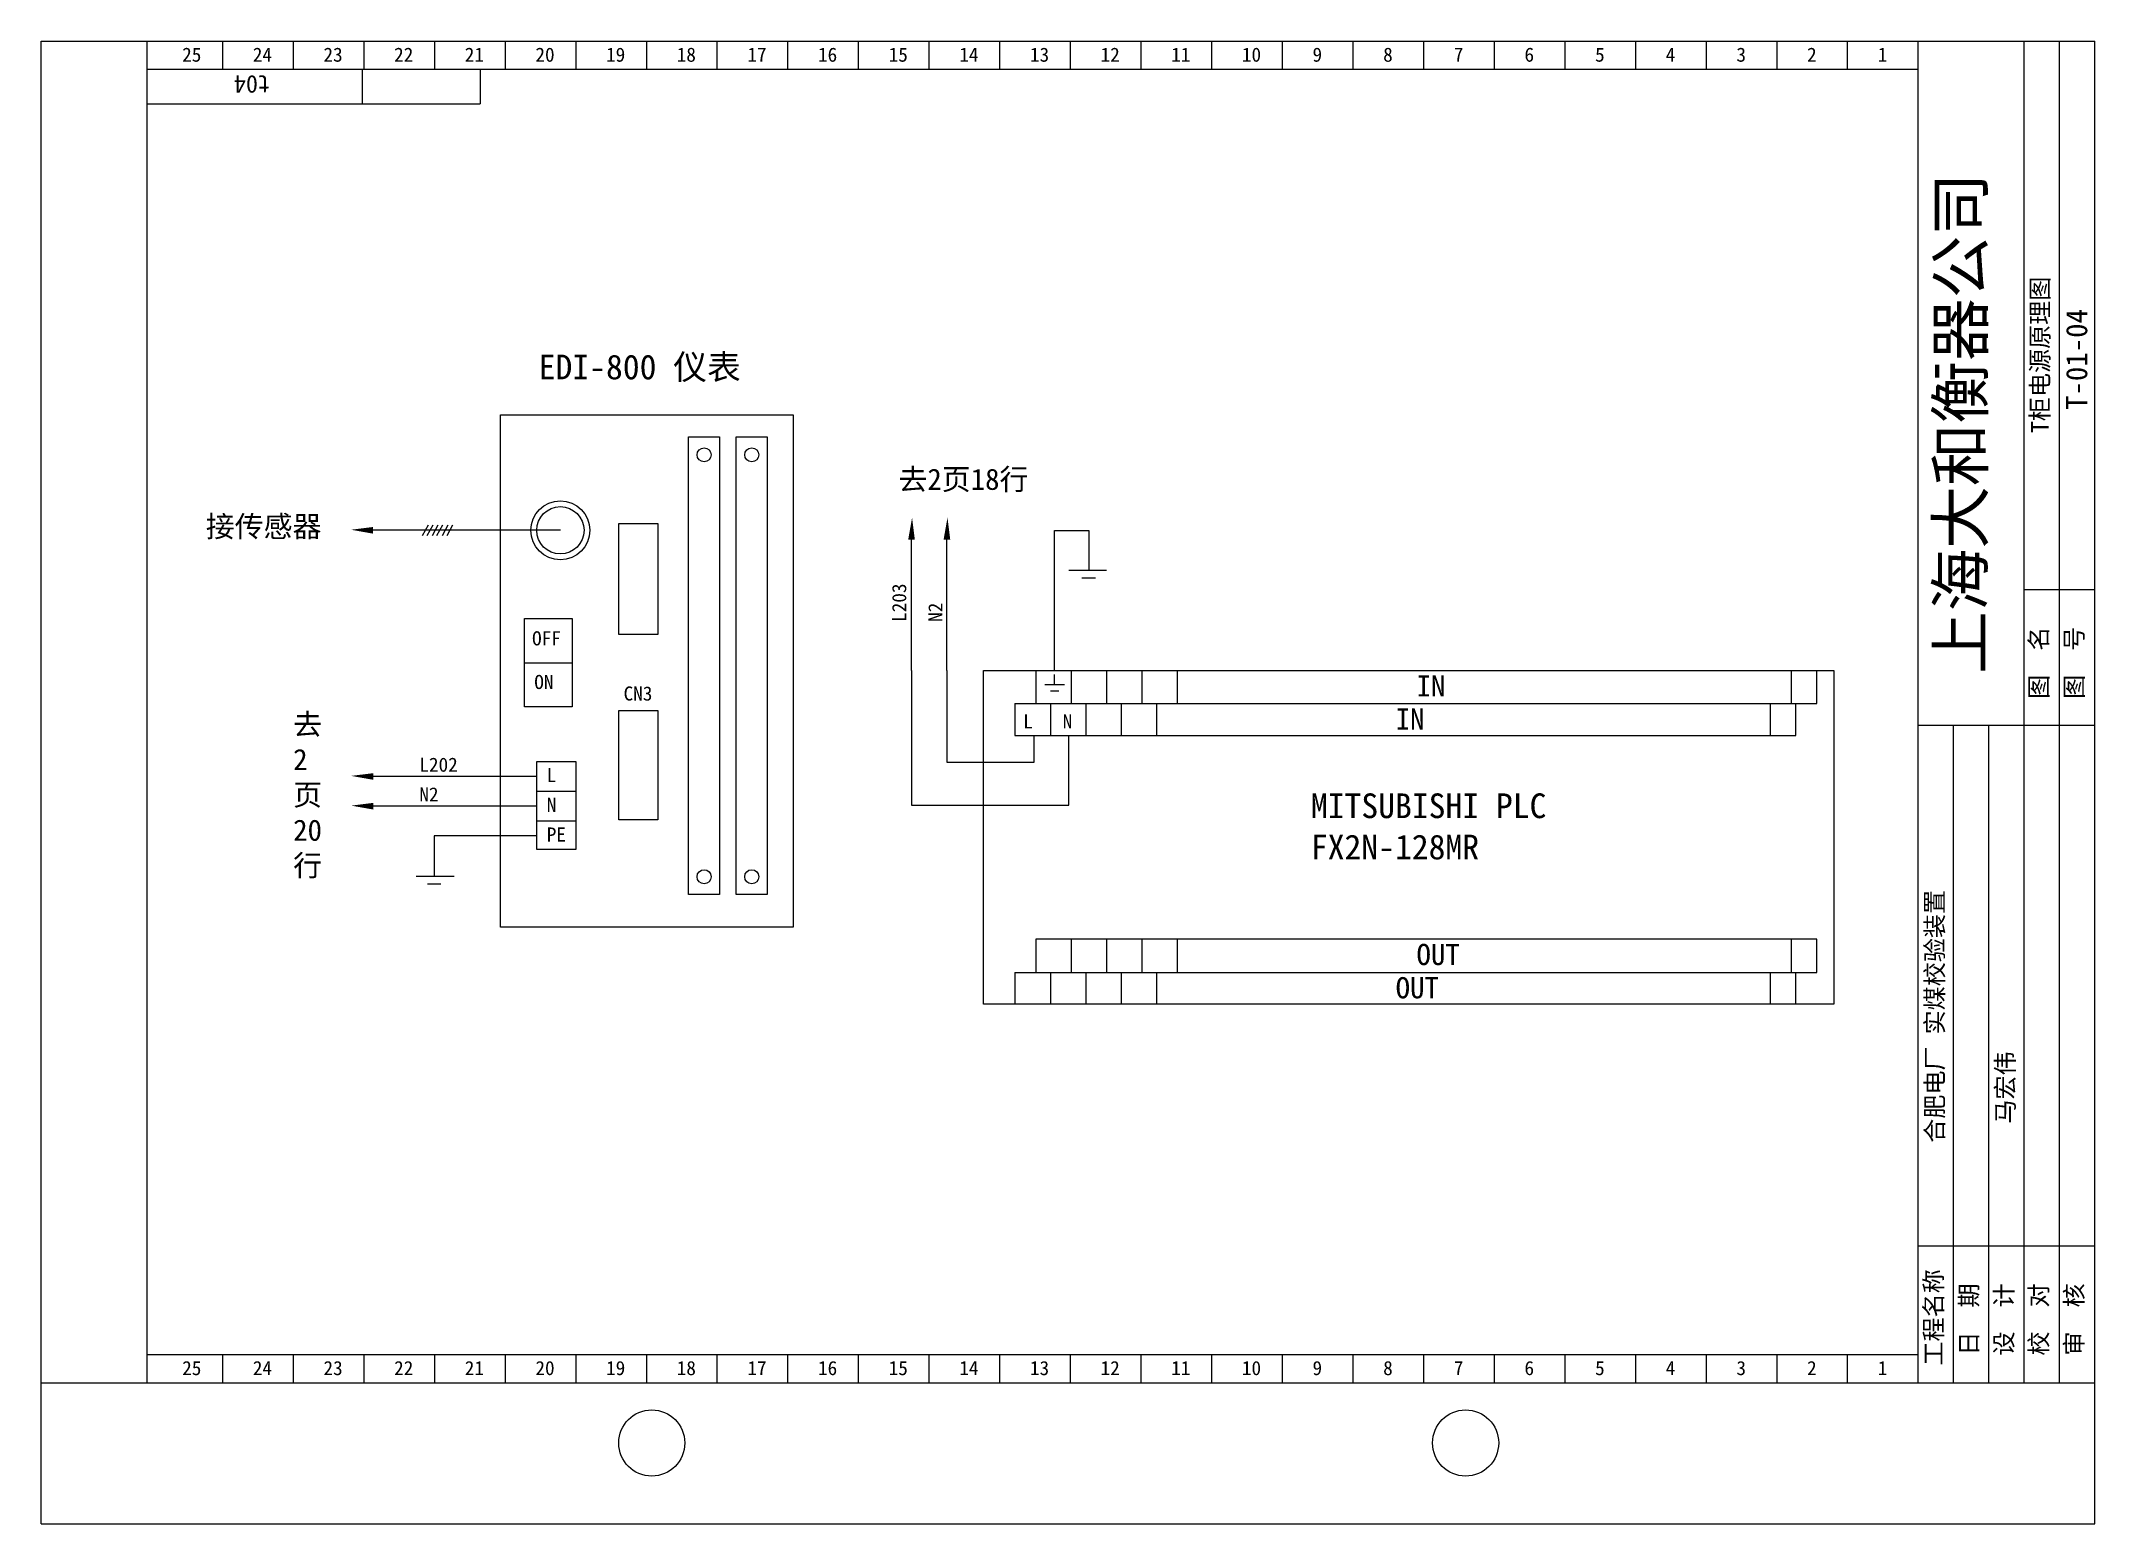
# Model space of a CAD drawing. Extents: x 354 to 645, y -5 to 205.
import ezdxf

# ---------------------------------------------------------------- set-up
doc = ezdxf.new("R2010")
doc.units = 0
doc.header["$LTSCALE"] = 0.5
doc.layers.get('0').update_dxf_attribs({"linetype": 'CONTINUOUS'})

# ---------------------------------------------------------------- blocks, each defined once
blk = doc.blocks.new('A$C1AB2001F')
at = {"insert": (0.75, 4), "char_height": 2.5, "width": 44.7874, "attachment_point": 1}
blk.add_mtext('\\f宋体|b0|i0|c134|p2;合肥电厂 实煤校验装置', dxfattribs=at)
blk = doc.blocks.new('A$C6FC96C4A')
at = {"insert": (0.56, 3.78), "char_height": 2.5, "width": 44.7874, "attachment_point": 1}
blk.add_mtext('\\f宋体|b0|i0|c134|p2;T柜电源原理图', dxfattribs=at)
blk = doc.blocks.new('A$C09ED3D12')
at = {"insert": (0.21, 3.58), "char_height": 2.5, "width": 20.5327, "attachment_point": 1}
blk.add_mtext('\\f宋体|b0|i0|c134|p2;马宏伟', dxfattribs=at)

msp = doc.modelspace()

# ---------------------------------------------------------------- linework, layer by layer
for p, q in [((354.25, -4.9), (354.25, 205.1)), ((354.25, 205.1), (644.97, 205.1)), ((369.25, 15.1), (369.25, 205.1)), ((369.25, 205.1), (619.97, 205.1)), ((379.97, 201.1), (379.97, 205.1)), ((389.97, 201.1), (389.97, 205.1)), ((399.97, 201.1), (399.97, 205.1)), ((409.97, 201.1), (409.97, 205.1)), ((419.97, 201.1), (419.97, 205.1)), ((429.97, 201.1), (429.97, 205.1)), ((439.97, 201.1), (439.97, 205.1)), ((449.97, 201.1), (449.97, 205.1)), ((459.97, 201.1), (459.97, 205.1)), ((469.97, 201.1), (469.97, 205.1)), ((479.97, 201.1), (479.97, 205.1)), ((489.97, 201.1), (489.97, 205.1)), ((499.97, 201.1), (499.97, 205.1)), ((509.97, 201.1), (509.97, 205.1)), ((519.97, 201.1), (519.97, 205.1)), ((529.97, 201.1), (529.97, 205.1)), ((539.97, 201.1), (539.97, 205.1)), ((549.97, 201.1), (549.97, 205.1)), ((559.97, 201.1), (559.97, 205.1)), ((569.97, 201.1), (569.97, 205.1)), ((579.97, 201.1), (579.97, 205.1)), ((589.97, 201.1), (589.97, 205.1)), ((599.97, 201.1), (599.97, 205.1)), ((609.97, 201.1), (609.97, 205.1)), ((619.97, 15.1), (619.97, 205.1)), ((634.97, 15.1), (634.97, 205.1)), ((639.97, 15.1), (639.97, 205.1)), ((644.97, -4.9), (644.97, 205.1)), ((369.25, 201.1), (619.97, 201.1)), ((399.7, 201.09), (399.7, 196.22)), ((416.39, 201.09), (416.39, 196.22)), ((369.25, 196.22), (416.39, 196.22)), ((634.97, 127.45), (644.97, 127.45)), ((619.97, 108.2), (644.97, 108.2)), ((624.97, 15.1), (624.97, 108.2)), ((629.97, 15.1), (629.97, 108.2)), ((619.97, 34.47), (644.97, 34.47)), ((369.25, 19.1), (619.97, 19.1)), ((379.97, 15.1), (379.97, 19.1)), ((389.97, 15.1), (389.97, 19.1)), ((399.97, 15.1), (399.97, 19.1)), ((409.97, 15.1), (409.97, 19.1)), ((419.97, 15.1), (419.97, 19.1)), ((429.97, 15.1), (429.97, 19.1)), ((439.97, 15.1), (439.97, 19.1)), ((449.97, 15.1), (449.97, 19.1)), ((459.97, 15.1), (459.97, 19.1)), ((469.97, 15.1), (469.97, 19.1)), ((479.97, 15.1), (479.97, 19.1)), ((489.97, 15.1), (489.97, 19.1)), ((499.97, 15.1), (499.97, 19.1)), ((509.97, 15.1), (509.97, 19.1)), ((519.97, 15.1), (519.97, 19.1)), ((529.97, 15.1), (529.97, 19.1)), ((539.97, 15.1), (539.97, 19.1)), ((549.97, 15.1), (549.97, 19.1)), ((559.97, 15.1), (559.97, 19.1)), ((569.97, 15.1), (569.97, 19.1)), ((579.97, 15.1), (579.97, 19.1)), ((589.97, 15.1), (589.97, 19.1)), ((599.97, 15.1), (599.97, 19.1)), ((609.97, 15.1), (609.97, 19.1)), ((354.25, 15.1), (644.97, 15.1)), ((354.25, -4.9), (644.97, -4.9))]:
    msp.add_line(p, q)
at = {"ltscale": 0.5}
for p, q in [((427.75, 135.81), (401.24, 135.81)), ((409.03, 136.52), (408.2, 135.05)), ((409.69, 136.52), (408.85, 135.05)), ((410.42, 136.52), (409.59, 135.05)), ((411.08, 136.52), (410.24, 135.05)), ((411.84, 136.52), (411, 135.05)), ((412.5, 136.52), (411.66, 135.05)), ((477.46, 115.96), (477.46, 134.49)), ((482.47, 115.96), (482.47, 134.49)), ((497.69, 115.96), (497.69, 135.79)), ((497.69, 135.79), (502.55, 135.79)), ((502.55, 135.79), (502.55, 130.11)), ((505.06, 130.11), (499.71, 130.11)), ((503.48, 129.02), (501.59, 129.02)), ((422.67, 117.06), (429.44, 117.06)), ((477.46, 115.96), (477.46, 96.89)), ((482.47, 115.96), (482.47, 102.96)), ((495.05, 115.96), (495.05, 111.26)), ((499.12, 113.93), (496.33, 113.93)), ((497.67, 115.37), (497.67, 113.93)), ((500.06, 115.96), (500.06, 111.26)), ((505.07, 115.96), (505.07, 111.26)), ((510.08, 115.96), (510.08, 111.26)), ((515.08, 115.96), (515.08, 111.26)), ((601.95, 115.96), (601.95, 111.26)), ((605.6, 111.26), (605.6, 115.96)), ((492.1, 111.26), (605.6, 111.26)), ((492.1, 111.26), (492.1, 106.75)), ((497.11, 111.26), (497.11, 106.75)), ((497.15, 113.1), (498.29, 113.1)), ((502.11, 111.26), (502.11, 106.75)), ((507.12, 111.26), (507.12, 106.75)), ((512.13, 111.26), (512.13, 106.75)), ((599, 111.26), (599, 106.75)), ((602.64, 106.75), (602.64, 111.26)), ((492.1, 106.75), (602.64, 106.75)), ((494.8, 102.96), (494.8, 106.75)), ((499.72, 96.89), (499.72, 106.75)), ((482.47, 102.96), (494.8, 102.96)), ((424.44, 100.95), (401.27, 100.95)), ((424.44, 98.88), (429.95, 98.88)), ((424.44, 96.74), (401.27, 96.74)), ((477.46, 96.89), (499.72, 96.89)), ((424.44, 94.67), (429.95, 94.67)), ((409.87, 92.53), (409.87, 86.85)), ((424.44, 92.53), (409.87, 92.53)), ((407.36, 86.85), (412.71, 86.85)), ((408.94, 85.76), (410.83, 85.76)), ((495.05, 77.91), (495.05, 73.21)), ((605.6, 77.91), (495.05, 77.91)), ((500.06, 77.91), (500.06, 73.21)), ((505.07, 77.91), (505.07, 73.21)), ((510.08, 77.91), (510.08, 73.21)), ((515.08, 77.91), (515.08, 73.21)), ((601.95, 77.91), (601.95, 73.21)), ((605.6, 73.21), (605.6, 77.91)), ((492.1, 73.21), (605.6, 73.21)), ((492.1, 73.21), (492.1, 68.7)), ((497.11, 73.21), (497.11, 68.7)), ((502.11, 73.21), (502.11, 68.7)), ((507.12, 73.21), (507.12, 68.7)), ((512.13, 73.21), (512.13, 68.7)), ((599, 73.21), (599, 68.7)), ((602.64, 68.7), (602.64, 73.21))]:
    msp.add_line(p, q, dxfattribs=at)
for points in [[(419.29, 152.14), (460.71, 152.14), (460.71, 79.63), (419.29, 79.63)], [(445.89, 149.05), (450.3, 149.05), (450.3, 84.23), (445.89, 84.23)], [(452.63, 149.05), (457.05, 149.05), (457.05, 84.23), (452.63, 84.23)], [(436.03, 136.77), (441.54, 136.77), (441.54, 121.05), (436.03, 121.05)], [(422.67, 123.3), (429.44, 123.3), (429.44, 110.83), (422.67, 110.83)], [(487.63, 115.96), (608.01, 115.96), (608.01, 68.7), (487.63, 68.7)], [(436.03, 110.29), (441.54, 110.29), (441.54, 94.8), (436.03, 94.8)], [(424.44, 103.08), (429.95, 103.08), (429.95, 90.62), (424.44, 90.62)]]:
    msp.add_lwpolyline(points, close=True)
for points in [[(477.46, 134.49, 0.94, 0, 0), (477.54, 137.61, 0, 0, 0)], [(482.47, 134.49, 0.94, 0, 0), (482.55, 137.61, 0, 0, 0)], [(401.24, 135.81, 0.94, 0, 0), (398.12, 135.89, 0, 0, 0)], [(401.27, 100.95, 0.94, 0, 0), (398.15, 101.03, 0, 0, 0)], [(401.27, 96.74, 0.94, 0, 0), (398.15, 96.82, 0, 0, 0)]]:
    msp.add_lwpolyline(points, format="xyseb", dxfattribs=at)
for centre, radius in [((448.1, 146.5), 0.997), ((454.84, 146.5), 0.997), ((427.75, 135.81), 4.18), ((427.75, 135.81), 3.35), ((448.1, 86.75), 0.997), ((454.84, 86.75), 0.997)]:
    msp.add_circle(centre, radius, dxfattribs=at)
for centre in [(440.69, 6.56), (555.89, 6.56)]:
    msp.add_circle(centre, 4.68)

# ---------------------------------------------------------------- block references
at = {"ltscale": 0.5, "rotation": 90}
for name, p in [('A$C6FC96C4A', (639.71, 149.01)), ('A$C1AB2001F', (625.03, 48.33)), ('A$C09ED3D12', (634.59, 51.58))]:
    msp.add_blockref(name, p, dxfattribs=at)

# ---------------------------------------------------------------- texts
at = {"char_height": 2, "width": 13.8727, "attachment_point": 1}
for s, insert in [('25', (374.22, 204.17)), ('24', (384.22, 204.17)), ('23', (394.22, 204.17)), ('22', (404.22, 204.17)), ('21', (414.22, 204.17)), ('20', (424.22, 204.17)), ('19', (434.22, 204.17)), ('18', (444.22, 204.17)), ('17', (454.22, 204.17)), ('16', (464.22, 204.17)), ('15', (474.22, 204.17)), ('14', (484.22, 204.17)), ('13', (494.22, 204.17)), ('12', (504.22, 204.17)), ('11', (514.22, 204.17)), ('10', (524.22, 204.17)), ('9', (534.22, 204.17)), ('8', (544.22, 204.17)), ('7', (554.22, 204.17)), ('6', (564.22, 204.17)), ('5', (574.22, 204.17)), ('4', (584.22, 204.17)), ('3', (594.22, 204.17)), ('2', (604.22, 204.17)), ('1', (614.22, 204.17)), ('OFF', (423.75, 121.51)), ('ON', (424.06, 115.33)), ('CN3', (436.7, 113.7)), ('L', (493.27, 109.75)), ('N', (498.86, 109.75)), ('L202', (407.79, 103.62)), ('L', (425.83, 102.15)), ('N2', (407.79, 99.41)), ('N', (425.83, 97.94)), ('PE', (425.83, 93.73)), ('25', (374.22, 18.17)), ('24', (384.22, 18.17)), ('23', (394.22, 18.17)), ('22', (404.22, 18.17)), ('21', (414.22, 18.17)), ('20', (424.22, 18.17)), ('19', (434.22, 18.17)), ('18', (444.22, 18.17)), ('17', (454.22, 18.17)), ('16', (464.22, 18.17)), ('15', (474.22, 18.17)), ('14', (484.22, 18.17)), ('13', (494.22, 18.17)), ('12', (504.22, 18.17)), ('11', (514.22, 18.17)), ('10', (524.22, 18.17)), ('9', (534.22, 18.17)), ('8', (544.22, 18.17)), ('7', (554.22, 18.17)), ('6', (564.22, 18.17)), ('5', (574.22, 18.17)), ('4', (584.22, 18.17)), ('3', (594.22, 18.17)), ('2', (604.22, 18.17)), ('1', (614.22, 18.17))]:
    msp.add_mtext(s, dxfattribs=dict(at, insert=insert))
at = {"ltscale": 0.5, "insert": (386.65, 197.72), "char_height": 2.5, "width": 18.3617, "attachment_point": 1, "rotation": 180}
msp.add_mtext('t04', dxfattribs=at)
at = {"attachment_point": 1, "rotation": 90}
for s, insert, char_height, width in [('\\f宋体|b0|i0|c134|p2;上海大和衡器公司', (622.68, 115.47), 6.5, 127.4816), ('T-01-04', (640.88, 152.86), 3, 13.8727), ('L203', (474.71, 122.84), 2, 13.8727), ('N2', (479.84, 122.84), 2, 13.8727), ('\\f宋体|b0|i0|c134|p2;图  名', (635.77, 111.94), 2.5, 20.5327), ('\\f宋体|b0|i0|c134|p2;图  号', (640.77, 111.94), 2.5, 20.5327), ('\\f宋体|b0|i0|c134|p2;工程名称', (620.87, 17.53), 2.5, 20.5327), ('\\f宋体|b0|i0|c134|p2;日  期', (625.87, 18.94), 2.5, 20.5327), ('\\f宋体|b0|i0|c134|p2;设  计', (630.83, 18.94), 2.5, 20.5327), ('\\f宋体|b0|i0|c134|p2;校  对', (635.77, 18.94), 2.5, 20.5327), ('\\f宋体|b0|i0|c134|p2;审  核', (640.77, 18.94), 2.5, 20.5327)]:
    msp.add_mtext(s, dxfattribs=dict(at, insert=insert, char_height=char_height, width=width))
at = {"ltscale": 0.5, "attachment_point": 1}
for s, insert, char_height, width in [('\\f宋体|b0|i0|c134|p2;EDI-800 仪表', (424.69, 160.69), 3.5, 50.3102), ('\\f宋体|b0|i0|c134|p2;去2页18行', (475.61, 144.54), 3, 50.3102), ('\\f宋体|b0|i0|c134|p2;接传感器', (377.57, 137.86), 3, 20.6056), ('\\f宋体|b0|i0|c134|p2;IN', (548.94, 115.29), 3, 20.6056), ('\\f宋体|b0|i0|c134|p2;IN', (545.99, 110.58), 3, 20.6056), ('\\f宋体|b0|i0|c134|p2;去\\P2 页\\P20\\P行', (389.93, 109.85), 3, 4.0511), ('\\f宋体|b0|i0|c134|p2;MITSUBISHI PLC  FX2N-128MR', (533.99, 98.55), 3.5, 50.3102), ('\\f宋体|b0|i0|c134|p2;OUT', (548.94, 77.24), 3, 20.6056), ('\\f宋体|b0|i0|c134|p2;OUT', (545.99, 72.53), 3, 20.6056)]:
    msp.add_mtext(s, dxfattribs=dict(at, insert=insert, char_height=char_height, width=width))

doc.saveas('drawing.dxf')
